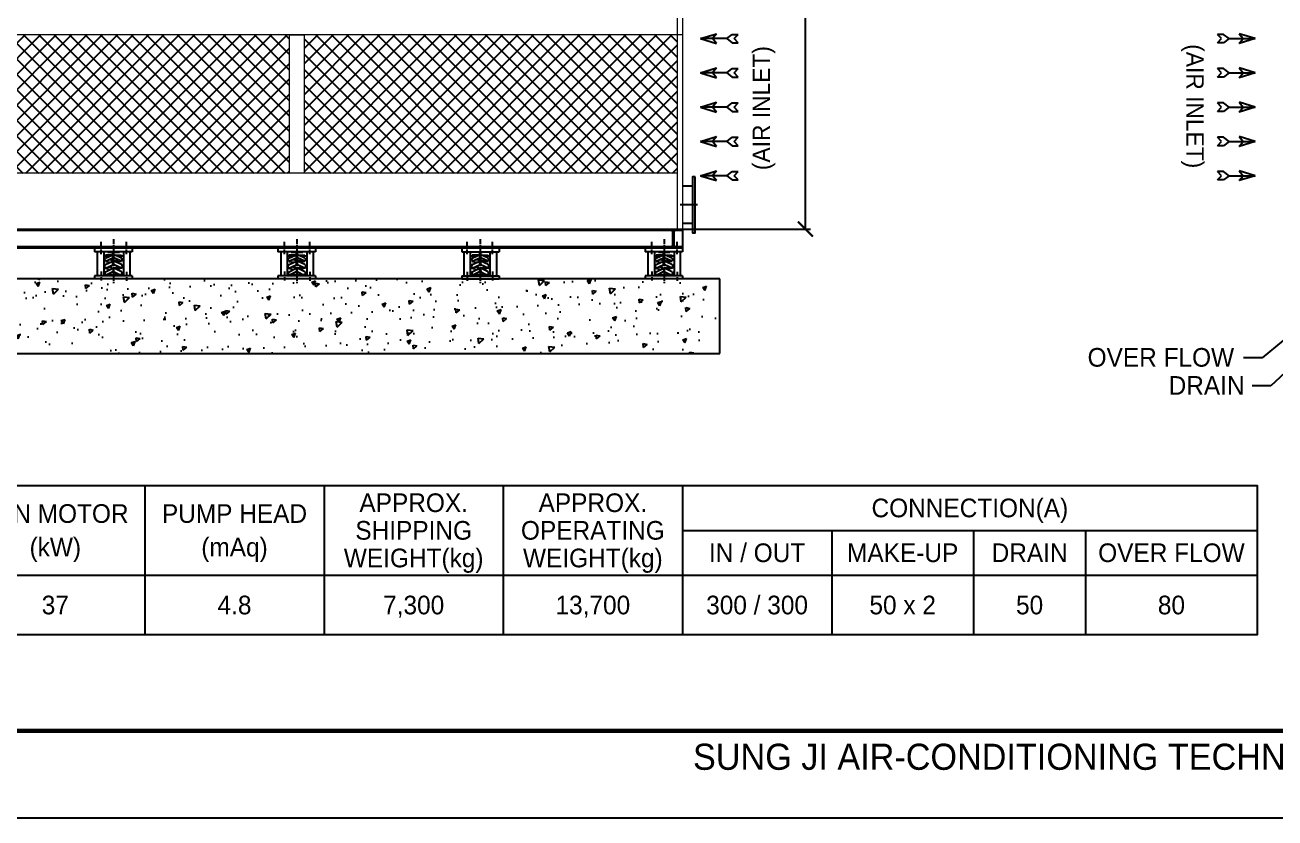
# Model space of a CAD drawing. Header units: millimetres. Extents: x 123596 to 162203, y -41590 to -20795.
# Drawn here: x 137892 to 147938, y -41590 to -35218 of the extents above; entities that cross this region are included whole.
import ezdxf
from ezdxf import colors
from ezdxf.entities.mleader import LeaderData, LeaderLine
from ezdxf.enums import TextEntityAlignment as Align
from ezdxf.math import Vec2, Vec3

# ---------------------------------------------------------------- set-up
doc = ezdxf.new("R2010")
doc.units = ezdxf.units.MM
doc.header["$LTSCALE"] = 30
doc.header["$MEASUREMENT"] = 0
doc.linetypes.add('CENTER', pattern=[2, 1.25, -0.25, 0.25, -0.25])
doc.linetypes.add('DASHED', pattern=[15, 12, -3])
doc.layers.get('0').update_dxf_attribs({"linetype": 'CONTINUOUS'})
doc.layers.get('DEFPOINTS').update_dxf_attribs({"color": 143, "linetype": 'CONTINUOUS'})
for name, color, linetype in [('4', 2, 'CONTINUOUS'), ('center', 1, 'CENTER'), ('L1_', 7, 'CONTINUOUS'), ('냉각탑_box', 1, 'CONTINUOUS'), ('냉각탑_dim', 1, 'CONTINUOUS'), ('냉각탑_form', 1, 'CONTINUOUS'), ('냉각탑_text', 3, 'CONTINUOUS'), ('냉각탑_기초', 23, 'CONTINUOUS'), ('냉각탑_찬넬방진', 1, 'CONTINUOUS')]:
    doc.layers.add(name, color=color, linetype=linetype)
doc.styles.add('HY울릉도L', font='')
doc.styles.get("Standard").update_dxf_attribs({"font": ''})
doc.styles.add('돋움', font='')
doc.styles.get('HY울릉도L').set_extended_font_data('HY울릉도L')
doc.styles.get('Standard').set_extended_font_data('Dotum')
doc.styles.get('돋움').set_extended_font_data('Dotum')
doc.dimstyles.new('성지DIM', dxfattribs={"dimtxt": 3.5, "dimasz": 3, "dimexe": 1, "dimexo": 2.5, "dimgap": 2, "dimtad": 1, "dimdec": 0, "dimzin": 3, "dimdsep": 46, "dimtxsty": 'HY울릉도L', "dimblk": 'ARCHTICK', "dimcen": -2, "dimclrd": 256, "dimclre": 256, "dimclrt": 7, "dimadec": 0, "dimazin": 0, "dimtfac": 1, "dimtdec": 0, "dimtofl": 0, "dimtmove": 0, "dimatfit": 3, "dimfxl": 0, "dimtolj": 1, "dimtzin": 0, "dimlwe": -1, "dimarcsym": 0})

# ---------------------------------------------------------------- blocks, each defined once
blk = doc.blocks.new('냉각탑form')
at = {"layer": 'DEFPOINTS'}
blk.add_lwpolyline([(0, 297.07), (420.1, 297.07), (420.1, 0), (0, 0)], close=True, dxfattribs=at)
at = {"layer": '냉각탑_form', "const_width": 0.5}
blk.add_lwpolyline([(10, 287.07), (10, 10), (410.1, 10), (410.1, 287.07)], close=True, dxfattribs=at)
at = {"layer": '냉각탑_form', "style": '돋움'}
blk.add_text('SUNG JI AIR-CONDITIONING TECHNOLOGY CO. LTD', height=3.0007, dxfattribs=at).set_placement((149.5, 5.53))
blk = doc.blocks.new('_ArchTick')
at = {"color": 0, "linetype": 'ByBlock', "const_width": 0.15}
blk.add_lwpolyline([(-0.5, -0.5), (0.5, 0.5)], dxfattribs=at)
blk = doc.blocks.new('*D61')
at = {"layer": 'DEFPOINTS', "color": 0, "transparency": 16777216}
for p in [(143177, -31588), (144164, -31588), (142872, -36858)]:
    blk.add_point(p, dxfattribs=at)
at = {"layer": '냉각탑_dim', "transparency": 16777216}
for p, q in [((143277, -31588), (144204, -31588)), ((142972, -36858), (144204, -36858))]:
    blk.add_line(p, q, dxfattribs=at)
at = {"layer": '냉각탑_dim', "lineweight": -2, "transparency": 16777216}
blk.add_line((144164, -36858), (144164, -31588), dxfattribs=at)
at = {"layer": '냉각탑_dim', "lineweight": -2, "transparency": 16777216, "xscale": 120, "yscale": 120, "zscale": 120}
for p, rotation in [((144164, -31588), 90), ((144164, -36858), 270)]:
    blk.add_blockref('_ArchTick', p, dxfattribs=dict(at, rotation=rotation))
at = {"layer": '냉각탑_dim', "color": 7, "transparency": 16777216, "insert": (144014, -34223), "char_height": 140, "attachment_point": 5, "rotation": 90, "style": 'HY울릉도L'}
blk.add_mtext('\\A1;5270', dxfattribs=at)
blk = doc.blocks.new('화살표 IN OUT')
at = {"layer": '냉각탑_dim'}
for p, q in [((-323, 43), (-384, 43)), ((-343, 0), (-384, 43)), ((-384, -43), (-343, 0)), ((-266, 0), (-323, 43)), ((-266, 0), (-323, -43)), ((-266, 0), (0, 0)), ((-163, 50), (-122, 0)), ((0, 0), (-163, 50)), ((-163, -50), (-122, 0)), ((0, 0), (-163, -50)), ((-323, -43), (-384, -43))]:
    blk.add_line(p, q, dxfattribs=at)
blk = doc.blocks.new('sdfghj')
at = {"layer": '4', "color": 3, "linetype": 'CENTER'}
blk.add_line((77432, -35928), (77432, -36281), dxfattribs=at)
at = {"layer": 'L1_', "color": 1, "linetype": 'CENTER'}
for p, q in [((77327, -36047), (77327, -35949)), ((77531, -36047), (77531, -35949)), ((77327, -36189), (77327, -36261)), ((77531, -36188), (77531, -36260))]:
    blk.add_line(p, q, dxfattribs=at)
at = {"layer": 'L1_', "color": 2, "linetype": 'Continuous'}
for p, q in [((77283, -35997), (77283, -36029)), ((77283, -35997), (77584, -35997)), ((77283, -36029), (77584, -36029)), ((77301, -36029), (77351, -36029)), ((77301, -36029), (77301, -36222)), ((77351, -36029), (77351, -36222)), ((77367, -36056), (77367, -36068)), ((77428, -36056), (77367, -36056)), ((77367, -36063), (77395, -36068)), ((77368, -36080), (77419, -36056)), ((77384, -36029), (77384, -36031)), ((77477, -36031), (77384, -36031)), ((77425, -36031), (77425, -36041)), ((77440, -36041), (77425, -36041)), ((77428, -36130), (77428, -36041)), ((77436, -36130), (77436, -36041)), ((77436, -36056), (77496, -36056)), ((77438, -36056), (77436, -36056)), ((77440, -36031), (77440, -36041)), ((77496, -36080), (77444, -36056)), ((77496, -36063), (77469, -36068)), ((77477, -36029), (77477, -36031)), ((77496, -36056), (77496, -36068)), ((77509, -36029), (77562, -36029)), ((77509, -36029), (77509, -36221)), ((77562, -36029), (77562, -36221)), ((77584, -35997), (77584, -36029)), ((77301, -36120), (77301, -36221)), ((77351, -36120), (77351, -36221)), ((77367, -36160), (77426, -36133)), ((77367, -36160), (77406, -36171)), ((77368, -36105), (77428, -36077)), ((77368, -36131), (77428, -36103)), ((77368, -36189), (77422, -36164)), ((77370, -36106), (77407, -36113)), ((77419, -36158), (77391, -36149)), ((77428, -36100), (77393, -36093)), ((77428, -36130), (77436, -36130)), ((77496, -36105), (77436, -36077)), ((77436, -36099), (77471, -36093)), ((77495, -36131), (77436, -36103)), ((77497, -36160), (77438, -36133)), ((77495, -36189), (77442, -36164)), ((77444, -36158), (77473, -36149)), ((77493, -36106), (77457, -36113)), ((77497, -36160), (77458, -36171)), ((77509, -36120), (77509, -36221)), ((77562, -36120), (77562, -36221)), ((77283, -36221), (77584, -36221)), ((77283, -36221), (77283, -36247)), ((77283, -36247), (77584, -36247)), ((77367, -36210), (77367, -36221)), ((77495, -36213), (77367, -36213)), ((77367, -36213), (77493, -36213)), ((77496, -36213), (77368, -36213)), ((77369, -36213), (77497, -36213)), ((77425, -36191), (77378, -36213)), ((77438, -36191), (77485, -36213)), ((77497, -36209), (77497, -36221)), ((77584, -36221), (77584, -36247))]:
    blk.add_line(p, q, dxfattribs=at)
for centre, radius, start, end in [((77381, -36092), 18.3, 142.4554, 226.9466), ((77394, -36147), 31.4, 150.8406, 199.726), ((77368, -36157), 3.63, 199.726, 254.389), ((77369, -36083), 3.63, 114.7395, 142.4554), ((77370, -36134), 3.63, 114.7395, 150.8406), ((77371, -36103), 3.63, 226.9466, 260.1342), ((77418, -36162), 3.63, 294.7395, 71.8917), ((77424, -36167), 3.63, 22.2631, 114.7395), ((77400, -36177), 29.3, 330.1371, 22.2631), ((77425, -36130), 3.63, 294.7395, 0), ((77464, -36177), 29.3, 157.7369, 209.8629), ((77440, -36130), 3.63, 180, 245.2605), ((77440, -36167), 3.63, 65.2605, 157.7369), ((77446, -36162), 3.63, 108.1083, 245.2605), ((77493, -36103), 3.63, 279.8658, 313.0534), ((77483, -36092), 18.3, 313.0534, 37.5446), ((77494, -36134), 3.63, 29.1594, 65.2605), ((77494, -36083), 3.63, 37.5446, 65.2605), ((77470, -36147), 31.4, 340.274, 29.1594), ((77496, -36157), 3.63, 285.611, 340.274), ((77386, -36200), 21.4, 154.2564, 218.822), ((77370, -36192), 3.63, 114.7395, 154.2564), ((77494, -36192), 3.63, 25.7436, 65.2605), ((77478, -36200), 21.4, 321.178, 25.7436)]:
    blk.add_arc(centre, radius, start, end, dxfattribs=at)
blk = doc.blocks.new('A$C59873973')
at = {"layer": '냉각탑_기초', "ltscale": 30}
h = blk.add_hatch(dxfattribs=at)
h.set_pattern_fill('AR-CONC', color=256, scale=50, angle=-90, style=0)
h.set_pattern_definition([(40, (118882.86, -570.8), (-31.3761, 358.6301), [37.5, -412.5]), (95, (118882.86, -570.8), (376.0961, -69.3757), [30, -330]), (349.54856, (118880.25, -540.92), (344.72, 289.2544), [31.8701, -350.5711]), (43.8158, (118982.86, -570.8), (-82.7596, 533.6207), [56.25, -618.75]), (353.36436, (118975.97, -526.34), (487.0593, 467.331), [47.8052, -525.857]), (98.81584, (118982.86, -570.8), (487.0593, 467.331), [45, -495]), (69, (118957.86, -520.8), (-201.30945, 298.4535), [37.5, -412.5]), (124, (118957.86, -520.8), (362.575, 121.6577), [30, -330]), (18.54856, (118941.1, -495.94), (161.2656, 420.1112), [31.8701, -350.5711]), (52.5, (118882.86, -570.81), (166.44693, 6.07993), [0, -326, 0, -335, 0, -331.25]), (82.5, (118882.86, -570.8), (197.20586, 131.53477), [0, -191, 0, -318.5, 0, -126.25]), (122.5, (118882.86, -682.31), (-11.27744, 266.91122), [0, -125, 0, -390, 0, -517.5]), (132.5, (118882.86, -732.3), (50.0525, 291.5931), [0, -162.5, 0, -259, 0, -367.5])])
h.paths.add_polyline_path([(6800, 600), (0, 600), (0, 0), (6800, 0)])
for p, q in [((6800, 600), (0, 600)), ((0, 0), (0, 600)), ((6800, 0), (6800, 600)), ((0, 0), (6800, 0))]:
    blk.add_line(p, q, dxfattribs=at)

msp = doc.modelspace()

# ---------------------------------------------------------------- hatches: boundary and pattern name
at = {"ltscale": 500}
h = msp.add_hatch(dxfattribs=at)
h.set_pattern_fill('ANSI37', color=256, scale=700)
h.set_pattern_definition([(45, (-49151.68, -43658.13), (-61.871843, 61.871843), []), (135, (-49151.68, -43658.13), (-61.871843, -61.871843), [])])
h.paths.add_polyline_path([(140014.5, -35298), (137019, -35298), (137019, -36408), (140014.5, -36408)])
h.paths.add_polyline_path([(140139.5, -35298), (140139.5, -36408), (143135, -36408), (143135, -35853), (143135, -35298)])

# ---------------------------------------------------------------- linework, layer by layer
at = {"color": 5, "linetype": 'DASHED', "lineweight": 9, "ltscale": 0.5}
msp.add_line((143135, -35298), (143135, -31588), dxfattribs=at)
at = {"lineweight": 18, "ltscale": 500}
for p, q in [((143177, -31588), (143177, -36858)), ((143177, -35298), (136977, -35298)), ((140014.5, -35298), (140139.5, -35298)), ((140014.5, -35298), (140014.5, -36408)), ((140139.5, -36408), (140139.5, -35298)), ((143135, -36858), (143135, -35298)), ((143135, -36408), (136977, -36408)), ((140014.5, -36408), (136977, -36408)), ((143177, -36858), (136977, -36858))]:
    msp.add_line(p, q, dxfattribs=at)
at = {"color": 3}
for p, q in [((143257, -36513), (143177, -36513)), ((143257, -36813), (143177, -36813))]:
    msp.add_line(p, q, dxfattribs=at)
msp.add_lwpolyline([(143277, -36438), (143257, -36438), (143257, -36888), (143277, -36888)], close=True, dxfattribs=at)
at = {"layer": 'center', "linetype": 'CENTER', "ltscale": 50}
msp.add_line((143297, -36663), (143157, -36663), dxfattribs=at)
at = {"layer": '냉각탑_box'}
for p, q in [((138856, -38918.6), (138856, -40118.6)), ((140296, -38918.6), (140296, -40118.6)), ((141736, -38918.6), (141736, -40118.6)), ((143176, -38918.6), (143176, -40118.6)), ((143176, -39278.6), (147796, -39278.6)), ((144376, -39278.6), (144376, -40118.6)), ((145516, -39278.6), (145516, -40118.6)), ((146416, -39278.6), (146416, -40118.6)), ((134896, -39638.6), (147796, -39638.6))]:
    msp.add_line(p, q, dxfattribs=at)
msp.add_lwpolyline([(134896, -38918.6), (147796, -38918.6), (147796, -40118.6), (134896, -40118.6)], close=True, dxfattribs=at)
at = {"layer": '냉각탑_찬넬방진', "ltscale": 500}
for p, q in [((137067.9, -36867.7), (143177, -36867.7)), ((138197, -36858), (143177, -36858)), ((143117.5, -36867.7), (143177, -36867.7)), ((136977, -36998.2), (143177, -36998.2)), ((137282, -37008), (143177, -37008)), ((143117.5, -36998.2), (143177, -36998.2))]:
    msp.add_line(p, q, dxfattribs=at)
at = {"layer": '냉각탑_찬넬방진'}
for p, q in [((143177, -36867.7), (143117.5, -36867.7)), ((143177, -36858), (143177, -37008)), ((143099.5, -36986.2), (143099.5, -36879.7)), ((143105.5, -36879.7), (143105.5, -36986.2)), ((143117.5, -36998.2), (143177, -36998.2))]:
    msp.add_line(p, q, dxfattribs=at)
for centre, start, end in [((143087.5, -36879.7), 0, 90), ((143117.5, -36879.7), 90, 180), ((143087.5, -36986.2), 270, 0), ((143117.5, -36986.2), 180, 270)]:
    msp.add_arc(centre, 12, start, end, dxfattribs=at)

# ---------------------------------------------------------------- block references
at = {"color": 0, "linetype": 'Continuous', "xscale": -1}
for p in [(216035.2, -1011.4), (217509.2, -1011.4), (220459.9, -1011.4)]:
    msp.add_blockref('sdfghj', p, dxfattribs=at)
at = {"color": 0, "linetype": 'Continuous'}
msp.add_blockref('sdfghj', (64118.9, -1011.4), dxfattribs=at)
at = {"ltscale": 500}
msp.add_blockref('A$C59873973', (136677, -37858), dxfattribs=at)
at = {"layer": '냉각탑_dim'}
for p, xscale, yscale, zscale in [((143322, -35326.7), -0.7875000000021828, 0.7874999999985448, 0.7875), ((147778.4, -35326.7), 0.7875000000021828, 0.7875000000021828, 0.7875000000021828), ((143322, -35602.4), -0.7875000000021828, 0.7874999999985448, 0.7875), ((147778.4, -35602.4), 0.7875000000021828, 0.7875000000021828, 0.7875000000021828), ((143322, -35878), -0.7875000000021828, 0.7874999999985448, 0.7875), ((147778.4, -35878), 0.7875000000021828, 0.7875000000021828, 0.7875000000021828), ((143322, -36153.6), -0.7875000000021828, 0.7874999999985448, 0.7875), ((147778.4, -36153.6), 0.7875000000021828, 0.7875000000021828, 0.7875000000021828), ((143322, -36429.2), -0.7875000000021828, 0.7874999999985448, 0.7875), ((147778.4, -36429.2), 0.7875000000021828, 0.7875000000021828, 0.7875000000021828)]:
    msp.add_blockref('화살표 IN OUT', p, dxfattribs=dict(at, xscale=xscale, yscale=yscale, zscale=zscale))
at = {"layer": '냉각탑_form', "xscale": 70, "yscale": 70, "zscale": 70}
msp.add_blockref('냉각탑form', (132795.9, -41590.2), dxfattribs=at)

# ---------------------------------------------------------------- texts
at = {"layer": '냉각탑_text', "style": '돋움'}
for rotation, p in [(90, (143810.1, -35885.5)), (270, (147296.1, -35870.5))]:
    msp.add_text('(AIR INLET)', height=140, rotation=rotation, dxfattribs=at).set_placement(p, align=Align.MIDDLE_CENTER)
for s, p in [('OVER FLOW', (146432.2, -37888.3)), ('DRAIN', (147083.2, -38114.2))]:
    msp.add_text(s, height=150, dxfattribs=at).set_placement(p, align=Align.MIDDLE_LEFT)
for s, p in [('FAN MOTOR', (138136, -39143.6)), ('PUMP HEAD', (139576, -39143.6)), ('APPROX.', (141016, -39056.6)), ('APPROX.', (142456, -39056.6)), ('CONNECTION(A)', (145486, -39098.6)), ('SHIPPING', (141016, -39278.6)), ('OPERATING', (142456, -39278.6)), ('(kW)', (138136, -39413.6)), ('(mAq)', (139576, -39413.6)), ('IN / OUT', (143776, -39458.6)), ('WEIGHT(kg)', (141016, -39500.6)), ('WEIGHT(kg)', (142456, -39500.6)), ('MAKE-UP', (144946, -39458.6)), ('DRAIN', (145966, -39458.6)), ('OVER FLOW', (147106, -39458.6)), ('37', (138136, -39878.6)), ('4.8', (139576, -39878.6)), ('7,300', (141016, -39878.6)), ('13,700', (142456, -39878.6)), ('300 / 300', (143776, -39878.6)), ('50 x 2', (144946, -39878.6)), ('50', (145966, -39878.6)), ('80', (147106, -39878.6))]:
    msp.add_text(s, height=150, dxfattribs=at).set_placement(p, align=Align.MIDDLE_CENTER)

# ---------------------------------------------------------------- dimensions: what is measured, and where the dimension line sits
at = {"layer": '냉각탑_dim'}
dim = msp.add_linear_dim(base=(144164.1, -31588), p1=(142872, -36858), p2=(143177, -31588), angle=90, dimstyle='성지DIM', override={"dimscale": 40}, dxfattribs=at)
dim.commit()
dim.dimension.update_dxf_attribs({"geometry": '*D61', "text_midpoint": (144014.1, -34223)})

# ---------------------------------------------------------------- leaders
ml = msp.add_multileader_mtext('Standard', dxfattribs=at)
ml.set_content('')
ml.set_leader_properties(color=256)
ml.build(insert=Vec2(0, 0))
ml.multileader.update_dxf_attribs({"text_right_attachment_type": 6, "dogleg_length": 5, "arrow_head_size": 150, "scale": 30})
ctx = ml.context
ctx.base_point, ctx.scale, ctx.char_height, ctx.arrow_head_size, ctx.landing_gap_size, ctx.plane_origin = Vec3(147686.4, -37891.5), 30, 5.4, 150, 2.7, Vec3(147615, -37497.9)
ctx.right_attachment, ctx.text_align_type = 6, 2
notes = []
notes.append((ctx, [(0, (1, 1, 0), (147836.4, -37891.5), (-1, 0), 150, [(0, [(149018.8, -36908)], 0, [])])]))
ctx.mtext, ml.multileader.dxf.content_type = None, 0
ml = msp.add_multileader_mtext('Standard', dxfattribs=at)
ml.set_content('')
ml.set_leader_properties(color=256)
ml.build(insert=Vec2(0, 0))
ml.multileader.update_dxf_attribs({"text_right_attachment_type": 6, "dogleg_length": 5, "arrow_head_size": 150, "scale": 30})
ctx = ml.context
ctx.base_point, ctx.scale, ctx.char_height, ctx.arrow_head_size, ctx.landing_gap_size, ctx.plane_origin = Vec3(147756, -38117.5), 30, 5.4, 150, 2.7, Vec3(147815, -37497.9)
ctx.right_attachment, ctx.text_align_type = 6, 2
notes.append((ctx, [(0, (1, 1, 0), (147906, -38117.5), (-1, 0), 150, [(0, [(149157.6, -36938)], 0, [])])]))
ctx.mtext, ml.multileader.dxf.content_type = None, 0
for ctx, leaders in notes:
    for number, flags, end, landing, length, lines in leaders:
        leader = LeaderData()
        leader.index, (leader.has_last_leader_line, leader.has_dogleg_vector, leader.attachment_direction) = number, flags
        leader.last_leader_point, leader.dogleg_vector, leader.dogleg_length = Vec3(end), Vec3(landing), length
        for number, points, colour, breaks in lines:
            line = LeaderLine()
            line.index, line.vertices, line.color, line.breaks = number, Vec3.list(points), colors.encode_raw_color(colour), breaks
            leader.lines.append(line)
        ctx.leaders.append(leader)

doc.saveas('drawing.dxf')
